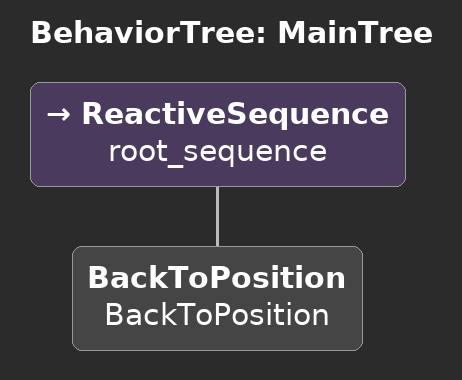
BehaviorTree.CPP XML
<root BTCPP_format="4" >
    <BehaviorTree ID="MainTree">
    <ReactiveSequence name="root_sequence">
        <BackToPosition  name="BackToPosition"/>
    </ReactiveSequence>
    </BehaviorTree>
</root>
